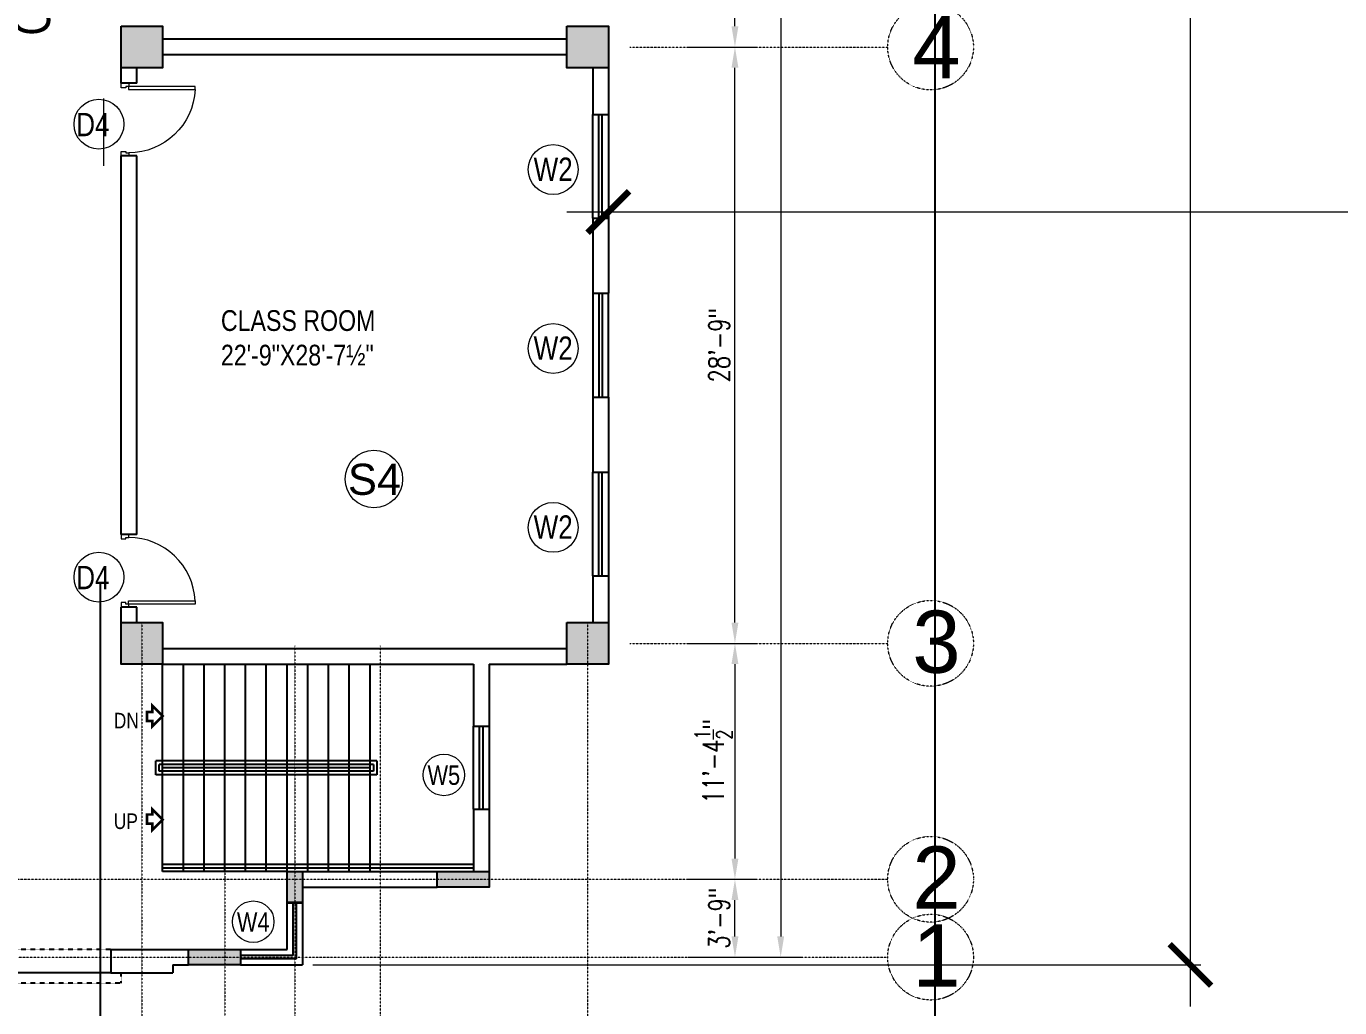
# Model space of a CAD drawing. Header units: inches. Extents: x -110725 to 51121, y 8404 to 44825.
# Drawn here: x 1118 to 1878, y 21813 to 22380 of the extents above; entities that cross this region are included whole.
import ezdxf

# ---------------------------------------------------------------- set-up
doc = ezdxf.new("R2010")
doc.units = ezdxf.units.IN
doc.header["$LTSCALE"] = 0.1
doc.header["$MEASUREMENT"] = 0
doc.linetypes.add('CENTER', pattern=[2, 1.25, -0.25, 0.25, -0.25])
doc.linetypes.add('DASHED', pattern=[0.75, 0.5, -0.25])
doc.layers.get('0').update_dxf_attribs({"color": 1, "lineweight": 0})
doc.layers.get('Defpoints').update_dxf_attribs({"lineweight": 0})
for name, color, linetype in [('COL', 6, 'Continuous'), ('Column Hatch', 7, 'Continuous'), ('GF', 1, 'Continuous'), ('GFW', 5, 'Continuous'), ('GREEN BELT', 80, 'Continuous')]:
    doc.layers.add(name, color=color, linetype=linetype)
for name, color, linetype, lineweight in [('dim', 252, 'Continuous', 0), ('DOOR', 32, 'Continuous', 0), ('GRID', 8, 'CENTER', 0), ('TEXT', 3, 'Continuous', 0), ('WALL', 7, 'Continuous', 0)]:
    doc.layers.add(name, color=color, linetype=linetype, lineweight=lineweight)
doc.styles.add('ATIF', font='arial.ttf')
doc.styles.add('EHSAN', font='arial.ttf', dxfattribs={"height": 54})
doc.styles.add('ROMANS', font='arial.ttf', dxfattribs={"width": 0.8, "height": 15})
doc.styles.add('WORKING', font='romans.shx', dxfattribs={"width": 0.75})
doc.dimstyles.new('1-8', dxfattribs={"dimtxt": 6, "dimasz": 6, "dimexe": 3, "dimexo": 1, "dimgap": 2, "dimtad": 1, "dimdec": 1, "dimzin": 3, "dimdsep": 46, "dimlunit": 4, "dimtxsty": 'WORKING', "dimcen": 2, "dimdle": 3, "dimadec": 0, "dimazin": 0, "dimtfac": 0.75, "dimtdec": 1, "dimtofl": 0, "dimtmove": 1, "dimatfit": 0, "dimfxl": 4, "dimtolj": 1, "dimtzin": 0, "dimlwd": -1, "dimlwe": -1, "dimarcsym": 1})
doc.dimstyles.new('DIM1', dxfattribs={"dimtxt": 54, "dimasz": 6, "dimexe": 6, "dimexo": 3, "dimgap": 1, "dimtad": 0, "dimzin": 0, "dimdsep": 46, "dimlunit": 4, "dimtxsty": 'EHSAN', "dimblk": 'ARCHTICK', "dimcen": 3, "dimdle": 6, "dimclrd": 4, "dimclre": 4, "dimclrt": 6, "dimadec": 0, "dimazin": 0, "dimtfac": 1, "dimtofl": 0, "dimtmove": 1, "dimatfit": 3, "dimldrblk": 'ARCHTICK', "dimfxl": 4, "dimtolj": 1, "dimtzin": 3, "dimlwd": -1, "dimlwe": -1, "dimarcsym": 0})

# ---------------------------------------------------------------- blocks, each defined once
blk = doc.blocks.new('_ArchTick')
at = {"color": 0, "linetype": 'ByBlock', "const_width": 0.15}
blk.add_lwpolyline([(-0.5, -0.5), (0.5, 0.5)], dxfattribs=at)
blk = doc.blocks.new('*D2004')
at = {"layer": 'Defpoints', "color": 0, "transparency": 16777216}
for p in [(1304.88, 23722.96), (1791.79, 23722.96), (1280.88, 21837.42)]:
    blk.add_point(p, dxfattribs=at)
at = {"layer": 'dim', "color": 4, "transparency": 16777216}
for p, q in [((1791.79, 23746.96), (1791.79, 22912.07)), ((1307.88, 23722.96), (1797.79, 23722.96)), ((1791.79, 21813.42), (1791.79, 22648.32)), ((1283.88, 21837.42), (1797.79, 21837.42))]:
    blk.add_line(p, q, dxfattribs=at)
at = {"layer": 'dim', "color": 4, "transparency": 16777216, "xscale": 24, "yscale": 24, "zscale": 24}
for p, rotation in [((1791.79, 23722.96), 90), ((1791.79, 21837.42), 270)]:
    blk.add_blockref('_ArchTick', p, dxfattribs=dict(at, rotation=rotation))
at = {"layer": 'dim', "color": 6, "transparency": 16777216, "insert": (1791.79, 22780.19), "char_height": 54, "attachment_point": 5, "rotation": 90, "style": 'EHSAN'}
blk.add_mtext('\\A1;157\'-1{\\H1x;\\S1/2;}"', dxfattribs=at)
blk = doc.blocks.new('*D2007')
at = {"layer": 'Defpoints', "color": 0, "transparency": 16777216}
for p in [(1454.88, 22309.46), (3701.82, 22309.25), (1454.88, 22273.07)]:
    blk.add_point(p, dxfattribs=at)
at = {"layer": 'dim', "color": 4, "transparency": 16777216}
for p, q in [((1454.88, 22306.46), (1454.88, 22267.07)), ((3701.82, 22306.25), (3701.82, 22267.07)), ((1430.88, 22273.07), (2466.16, 22273.07)), ((3725.82, 22273.07), (2690.54, 22273.07))]:
    blk.add_line(p, q, dxfattribs=at)
at = {"layer": 'dim', "color": 4, "transparency": 16777216, "xscale": 24, "yscale": 24, "zscale": 24, "rotation": 180}
blk.add_blockref('_ArchTick', (1454.88, 22273.07), dxfattribs=at)
at = {"layer": 'dim', "color": 4, "transparency": 16777216, "xscale": 24, "yscale": 24, "zscale": 24}
blk.add_blockref('_ArchTick', (3701.82, 22273.07), dxfattribs=at)
at = {"layer": 'dim', "color": 6, "transparency": 16777216, "insert": (2578.35, 22273.07), "char_height": 54, "attachment_point": 5, "style": 'EHSAN'}
blk.add_mtext('\\A1;187\'-3"', dxfattribs=at)
blk = doc.blocks.new('*D3072')
at = {"layer": 'Defpoints', "color": 0, "transparency": 16777216}
for p in [(1489.06, 22368.46), (1528.14, 22368.46), (1489.06, 22023.46)]:
    blk.add_point(p, dxfattribs=at)
at = {"layer": 'dim', "color": 0, "transparency": 16777216}
for p, q in [((1501.06, 22368.46), (1540.14, 22368.46)), ((1528.14, 22035.46), (1528.14, 22356.46)), ((1501.06, 22023.46), (1540.14, 22023.46))]:
    blk.add_line(p, q, dxfattribs=at)
for points in [[(1526.14, 22356.46), (1530.14, 22356.46), (1528.14, 22368.46)], [(1526.14, 22035.46), (1530.14, 22035.46), (1528.14, 22023.46)]]:
    blk.add_solid(points, dxfattribs=at)
at = {"layer": 'dim', "color": 0, "transparency": 16777216, "insert": (1519, 22195.96), "char_height": 12, "attachment_point": 5, "rotation": 90, "style": 'WORKING'}
blk.add_mtext('\\A1;28\'-9"', dxfattribs=at)
blk = doc.blocks.new('*D3073')
at = {"layer": 'Defpoints', "color": 0, "transparency": 16777216}
for p in [(1494.7, 22713.46), (1528.14, 22713.46), (1489.06, 22368.46)]:
    blk.add_point(p, dxfattribs=at)
at = {"layer": 'dim', "color": 0, "transparency": 16777216}
for p, q in [((1506.7, 22713.46), (1540.14, 22713.46)), ((1528.14, 22380.46), (1528.14, 22701.46)), ((1501.06, 22368.46), (1540.14, 22368.46))]:
    blk.add_line(p, q, dxfattribs=at)
for points in [[(1526.14, 22701.46), (1530.14, 22701.46), (1528.14, 22713.46)], [(1526.14, 22380.46), (1530.14, 22380.46), (1528.14, 22368.46)]]:
    blk.add_solid(points, dxfattribs=at)
at = {"layer": 'dim', "color": 0, "transparency": 16777216, "insert": (1519, 22540.96), "char_height": 12, "attachment_point": 5, "rotation": 90, "style": 'WORKING'}
blk.add_mtext('\\A1;28\'-9"', dxfattribs=at)
blk = doc.blocks.new('*D3078')
at = {"layer": 'Defpoints', "color": 0, "transparency": 16777216}
for p in [(1304.88, 23722.96), (1491.6, 21841.92), (1554.61, 21841.92)]:
    blk.add_point(p, dxfattribs=at)
at = {"layer": 'dim', "color": 0, "transparency": 16777216}
for p, q in [((1316.88, 23722.96), (1566.61, 23722.96)), ((1554.61, 23710.96), (1554.61, 21853.92)), ((1503.6, 21841.92), (1566.61, 21841.92))]:
    blk.add_line(p, q, dxfattribs=at)
for points in [[(1552.61, 23710.96), (1556.61, 23710.96), (1554.61, 23722.96)], [(1552.61, 21853.92), (1556.61, 21853.92), (1554.61, 21841.92)]]:
    blk.add_solid(points, dxfattribs=at)
at = {"layer": 'dim', "color": 0, "transparency": 16777216, "insert": (1545.47, 22782.44), "char_height": 12, "attachment_point": 5, "rotation": 90, "style": 'WORKING'}
blk.add_mtext('\\A1;156\'-9"', dxfattribs=at)
blk = doc.blocks.new('D2')
for p, q in [((-3, 34.85), (-1.5, 34.85)), ((-3, 1.85), (-3, 34.85)), ((-1.5, 34.85), (-1.5, 1.85)), ((-34.5, 1.88), (-36, 1.88)), ((-36, 1.88), (-36, -1.88)), ((-34.5, 0.38), (-34.5, 1.88)), ((-33.75, 0.38), (-34.5, 0.38)), ((-33.75, -1.88), (-33.75, 0.38)), ((-1.5, 1.85), (-3, 1.85)), ((-2.25, 0.38), (-2.25, -1.88)), ((-1.5, 0.38), (-2.25, 0.38)), ((0, 1.88), (-1.5, 1.88)), ((-1.5, 1.88), (-1.5, 0.38)), ((0, -1.88), (0, 1.88)), ((-36, -1.88), (-33.75, -1.88)), ((-2.25, -1.88), (0, -1.88))]:
    blk.add_line(p, q)
blk.add_arc((-1.5, 1.88), 33, 92.60525, 180)
blk = doc.blocks.new('*D3081')
at = {"layer": 'Defpoints', "color": 0, "transparency": 16777216}
for p in [(1489.06, 22023.46), (1489.06, 21886.96), (1528.14, 21886.96)]:
    blk.add_point(p, dxfattribs=at)
at = {"layer": 'dim', "color": 0, "transparency": 16777216}
for p, q in [((1501.06, 22023.46), (1540.14, 22023.46)), ((1528.14, 22011.46), (1528.14, 21898.96)), ((1501.06, 21886.96), (1540.14, 21886.96))]:
    blk.add_line(p, q, dxfattribs=at)
for points in [[(1526.14, 22011.46), (1530.14, 22011.46), (1528.14, 22023.46)], [(1526.14, 21898.96), (1530.14, 21898.96), (1528.14, 21886.96)]]:
    blk.add_solid(points, dxfattribs=at)
at = {"layer": 'dim', "color": 0, "transparency": 16777216, "insert": (1515.64, 21955.21), "char_height": 12, "attachment_point": 5, "rotation": 90, "style": 'WORKING'}
blk.add_mtext('\\A1;11\'-4{\\H0.75x;\\S1/2;}"', dxfattribs=at)
blk = doc.blocks.new('*D3082')
at = {"layer": 'Defpoints', "color": 0, "transparency": 16777216}
for p in [(1489.06, 21886.96), (1528.14, 21886.96), (1489.06, 21841.92)]:
    blk.add_point(p, dxfattribs=at)
at = {"layer": 'dim', "color": 0, "transparency": 16777216}
for p, q in [((1501.06, 21886.96), (1540.14, 21886.96)), ((1528.14, 21853.92), (1528.14, 21874.96)), ((1501.06, 21841.92), (1540.14, 21841.92))]:
    blk.add_line(p, q, dxfattribs=at)
for points in [[(1526.14, 21874.96), (1530.14, 21874.96), (1528.14, 21886.96)], [(1526.14, 21853.92), (1530.14, 21853.92), (1528.14, 21841.92)]]:
    blk.add_solid(points, dxfattribs=at)
at = {"layer": 'dim', "color": 0, "transparency": 16777216, "insert": (1519, 21864.44), "char_height": 12, "attachment_point": 5, "rotation": 90, "style": 'WORKING'}
blk.add_mtext('\\A1;3\'-9"', dxfattribs=at)
blk = doc.blocks.new('Ar')
at = {"const_width": 1.5}
blk.add_lwpolyline([(-4.5, 0), (-4.5, 3), (-1.5, 3), (-1.5, 6), (4.5, 0), (-1.5, -6), (-1.5, -2.25), (-4.5, -2.25)], close=True, dxfattribs=at)

msp = doc.modelspace()

# ---------------------------------------------------------------- hatches: boundary and pattern name
at = {"layer": 'Column Hatch'}
h = msp.add_hatch(color=256, dxfattribs=at)
h.dxf.hatch_style = 1
h.paths.add_polyline_path([(1196.87541, 22380.4645), (1172.87541, 22380.4645), (1172.87541, 22356.4645), (1196.87541, 22356.4645)])
h = msp.add_hatch(color=256, dxfattribs=at)
h.dxf.hatch_style = 1
h.paths.add_polyline_path([(1454.87541, 22380.4645), (1430.87541, 22380.4645), (1430.87541, 22356.4645), (1454.87541, 22356.4645)])
h = msp.add_hatch(color=256, dxfattribs=at)
h.dxf.hatch_style = 1
h.paths.add_polyline_path([(1196.87541, 22035.4645), (1172.87541, 22035.4645), (1172.87541, 22011.4645), (1196.87541, 22011.4645)])
h = msp.add_hatch(color=256, dxfattribs=at)
h.dxf.hatch_style = 1
h.paths.add_polyline_path([(1454.87541, 22035.4645), (1430.87541, 22035.4645), (1430.87541, 22011.4645), (1454.87541, 22011.4645)])
h = msp.add_hatch(color=256, dxfattribs=at)
h.dxf.hatch_style = 1
h.paths.add_polyline_path([(1277.87541, 21891.66693), (1277.87541, 21873.66088), (1268.87541, 21873.66088), (1268.87541, 21891.66693)])
h = msp.add_hatch(color=256, dxfattribs=at)
h.dxf.hatch_style = 1
h.paths.add_polyline_path([(1355.86937, 21891.66693), (1385.87541, 21891.66693), (1385.87541, 21882.66693), (1355.86937, 21882.66693)])
h = msp.add_hatch(color=256, dxfattribs=at)
h.dxf.hatch_style = 1
h.paths.add_polyline_path([(1211.86937, 21846.41693), (1241.87541, 21846.41693), (1241.87541, 21837.41693), (1211.86937, 21837.41693)])

# ---------------------------------------------------------------- linework, layer by layer
at = {"layer": 'COL'}
for points in [[(1172.87541, 22380.4645), (1196.87541, 22380.4645), (1196.87541, 22356.4645), (1172.87541, 22356.4645)], [(1430.87541, 22380.4645), (1454.87541, 22380.4645), (1454.87541, 22356.4645), (1430.87541, 22356.4645)], [(1172.87541, 22035.4645), (1196.87541, 22035.4645), (1196.87541, 22011.4645), (1172.87541, 22011.4645)], [(1430.87541, 22035.4645), (1454.87541, 22035.4645), (1454.87541, 22011.4645), (1430.87541, 22011.4645)]]:
    msp.add_lwpolyline(points, close=True, dxfattribs=at)
at = {"layer": 'COL', "linetype": 'Continuous'}
for points in [[(1277.87541, 21891.4645), (1277.87541, 21873.45846), (1268.87541, 21873.45846), (1268.87541, 21891.4645)], [(1355.86937, 21891.4645), (1385.87541, 21891.4645), (1385.87541, 21882.4645), (1355.86937, 21882.4645)], [(1211.86937, 21846.41693), (1241.87541, 21846.41693), (1241.87541, 21837.41693), (1211.86937, 21837.41693)]]:
    msp.add_lwpolyline(points, close=True, dxfattribs=at)
at = {"layer": 'GF'}
for p, q in [((1430.87541, 22372.9645), (1196.87541, 22372.9645)), ((1430.87541, 22363.9645), (1196.87541, 22363.9645)), ((1172.87541, 22347.4645), (1172.87541, 22356.4645)), ((1181.87541, 22347.4645), (1181.87541, 22356.4645)), ((1445.87541, 22356.4645), (1445.87541, 22329.4645)), ((1454.87541, 22356.4645), (1454.87541, 22329.4645)), ((1181.87541, 22347.4645), (1172.87541, 22347.4645)), ((1445.87541, 22329.4645), (1454.87541, 22329.4645)), ((1172.87541, 22086.4645), (1172.87541, 22305.4645)), ((1181.87541, 22305.4645), (1172.87541, 22305.4645)), ((1181.87541, 22086.4645), (1181.87541, 22305.4645)), ((1445.87541, 22269.4645), (1445.87541, 22225.9645)), ((1445.87541, 22269.4645), (1454.87541, 22269.4645)), ((1454.87541, 22269.4645), (1454.87541, 22225.9645)), ((1445.87541, 22225.9645), (1454.87541, 22225.9645)), ((1445.87541, 22165.9645), (1445.87541, 22122.4645)), ((1445.87541, 22165.9645), (1454.87541, 22165.9645)), ((1454.87541, 22165.9645), (1454.87541, 22122.4645)), ((1445.87541, 22122.4645), (1454.87541, 22122.4645)), ((1181.87541, 22086.4645), (1172.87541, 22086.4645)), ((1445.87541, 22062.4645), (1445.87541, 22035.4645)), ((1445.87541, 22062.4645), (1454.87541, 22062.4645)), ((1454.87541, 22062.4645), (1454.87541, 22035.4645)), ((1160.87541, 21635.57005), (1160.87541, 22058.5957)), ((1172.87541, 22035.4645), (1172.87541, 22044.4645)), ((1181.87541, 22044.4645), (1172.87541, 22044.4645)), ((1181.87541, 22035.4645), (1181.87541, 22044.4645)), ((1196.87541, 22020.4645), (1430.87541, 22020.4645)), ((1196.87541, 22011.4645), (1376.87541, 22011.4645)), ((1376.87541, 22011.4645), (1376.87541, 21975.4645)), ((1385.87541, 22011.4645), (1430.87541, 22011.4645)), ((1385.87541, 22011.4645), (1385.87541, 21975.4645)), ((1376.87541, 21975.4645), (1385.87541, 21975.4645)), ((1376.87541, 21927.4645), (1385.87541, 21927.4645)), ((1376.87541, 21927.4645), (1376.87541, 21891.4645)), ((1385.87541, 21927.4645), (1385.87541, 21891.4645)), ((1277.87541, 21891.4645), (1355.86937, 21891.4645)), ((1277.87541, 21882.4645), (1355.87541, 21882.4645)), ((1268.87541, 21873.41693), (1268.87541, 21873.45846)), ((1268.87541, 21873.41693), (1277.87541, 21873.41693)), ((1277.87541, 21873.45846), (1277.87541, 21873.41693)), ((1166.91541, 21846.41693), (1166.91541, 21832.91693)), ((1166.91541, 21846.41693), (1211.86937, 21846.41693)), ((1202.87541, 21837.41693), (1202.87541, 21832.91693)), ((1202.87541, 21837.41693), (1211.86937, 21837.41693)), ((1166.91541, 21832.91693), (1202.87541, 21832.91693))]:
    msp.add_line(p, q, dxfattribs=at)
at = {"layer": 'GFW'}
for p, q in [((1445.87541, 22269.4645), (1445.87541, 22329.4645)), ((1449.37541, 22269.4645), (1449.37541, 22329.4645)), ((1451.37541, 22269.4645), (1451.37541, 22329.4645)), ((1454.87541, 22329.4645), (1454.87541, 22269.4645)), ((1445.87541, 22225.9645), (1445.87541, 22165.9645)), ((1449.37541, 22225.9645), (1449.37541, 22165.9645)), ((1451.37541, 22225.9645), (1451.37541, 22165.9645)), ((1454.87541, 22165.9645), (1454.87541, 22225.9645)), ((1445.87541, 22062.4645), (1445.87541, 22122.4645)), ((1449.37541, 22062.4645), (1449.37541, 22122.4645)), ((1451.37541, 22062.4645), (1451.37541, 22122.4645)), ((1454.87541, 22122.4645), (1454.87541, 22062.4645)), ((1196.87541, 21891.4645), (1196.87541, 22011.4645)), ((1208.87541, 21891.4645), (1208.87541, 22011.4645)), ((1220.87541, 21891.4645), (1220.87541, 22011.4645)), ((1232.87541, 21891.4645), (1232.87541, 22011.4645)), ((1244.87541, 21891.4645), (1244.87541, 22011.4645)), ((1256.87541, 21891.4645), (1256.87541, 22011.4645)), ((1268.87541, 21891.4645), (1268.87541, 22011.4645)), ((1280.87541, 21891.4645), (1280.87541, 22011.4645)), ((1292.87541, 21891.4645), (1292.87541, 22011.4645)), ((1304.87541, 21891.4645), (1304.87541, 22011.4645)), ((1316.87541, 22011.4645), (1316.87541, 21891.4645)), ((1376.87541, 21927.4645), (1376.87541, 21975.4645)), ((1380.37541, 21927.4645), (1380.37541, 21975.4645)), ((1382.37541, 21927.4645), (1382.37541, 21975.4645)), ((1385.87541, 21975.4645), (1385.87541, 21927.4645)), ((1192.87541, 21947.4645), (1192.87541, 21955.4645)), ((1320.87541, 21955.4645), (1192.87541, 21955.4645)), ((1320.87541, 21955.4645), (1320.87541, 21947.4645)), ((1320.87541, 21947.4645), (1192.87541, 21947.4645)), ((1194.87541, 21949.4645), (1194.87541, 21953.4645)), ((1318.87541, 21953.4645), (1194.87541, 21953.4645)), ((1318.87541, 21949.4645), (1194.87541, 21949.4645)), ((1316.87541, 21951.4645), (1196.87541, 21951.4645)), ((1318.87541, 21953.4645), (1318.87541, 21949.4645)), ((1376.87541, 21895.4645), (1196.87541, 21895.4645)), ((1376.87541, 21893.4645), (1196.87541, 21893.4645)), ((1268.87541, 21891.4645), (1196.87541, 21891.4645)), ((1268.87541, 21846.41693), (1268.87541, 21873.41693)), ((1272.37541, 21842.91693), (1272.37541, 21873.41693)), ((1274.37541, 21840.91693), (1274.37541, 21873.41693)), ((1277.87541, 21873.41693), (1277.87541, 21837.41693)), ((1241.87541, 21846.41693), (1268.87541, 21846.41693)), ((1272.37541, 21842.91693), (1241.87541, 21842.91693)), ((1274.37541, 21840.91693), (1241.87541, 21840.91693)), ((1241.87541, 21837.41693), (1277.87541, 21837.41693)), ((1166.91541, 21832.91693), (1082.91541, 21832.91693))]:
    msp.add_line(p, q, dxfattribs=at)
at = {"layer": 'GFW', "linetype": 'DASHED'}
for p, q in [((1166.91541, 21846.41693), (1082.91541, 21846.41693)), ((1172.91541, 21826.91693), (1076.91541, 21826.91693)), ((1172.91541, 21826.91693), (1076.91541, 21826.91693)), ((1172.91541, 21826.91693), (1172.91541, 21832.91693))]:
    msp.add_line(p, q, dxfattribs=at)
at = {"layer": 'GREEN BELT', "linetype": 'Continuous'}
msp.add_line((1643.87541, 23201.71777), (1643.87541, 20875.2792), dxfattribs=at)
at = {"layer": 'GRID'}
for p, q in [((1467.33322, 22368.4645), (1616.5457, 22368.4645)), ((1184.87541, 22035.4645), (1184.87541, 21722.0489)), ((1442.87541, 22035.4645), (1442.87541, 21722.0489)), ((1467.33322, 22023.4645), (1616.5457, 22023.4645)), ((1273.37541, 22021.95846), (1273.37541, 21726.54877)), ((1322.87239, 22021.95846), (1322.87239, 21744.17881)), ((1232.87239, 21980.16693), (1232.87239, 21685.29065)), ((911.87541, 21886.9645), (1616.5457, 21886.9645)), ((920.87843, 21841.91693), (1616.5457, 21841.91693))]:
    msp.add_line(p, q, dxfattribs=at)
for centre in [(1641.35665, 22368.4645), (1641.35665, 22023.4645), (1641.35665, 21886.9645), (1641.35665, 21841.91693)]:
    msp.add_circle(centre, 24.81095, dxfattribs=at)
at = {"layer": 'TEXT', "linetype": 'Continuous'}
msp.add_line((1162.75211, 22338.70429), (1162.75211, 22299.77552), dxfattribs=at)
for centre, radius in [((1160.03911, 22323.80622), 14.42656), ((1422.92985, 22297.55334), 14.42656), ((1422.92985, 22194.05334), 14.42656), ((1422.92985, 22090.55334), 14.42656), ((1160.03911, 22061.72818), 14.42656), ((1359.65577, 21947.35853), 12.02213), ((1249.30814, 21862.41232), 12.02213)]:
    msp.add_circle(centre, radius, dxfattribs=at)
at = {"layer": 'TEXT'}
msp.add_circle((1319.16591, 22118.52023), 16.6286, dxfattribs=at)
at = {"layer": 'WALL'}
for p, q in [((1202.87541, 21837.41693), (1202.87541, 21832.91693)), ((1202.87541, 21837.41693), (1211.86937, 21837.41693)), ((1166.91541, 21832.91693), (1202.87541, 21832.91693))]:
    msp.add_line(p, q, dxfattribs=at)

# ---------------------------------------------------------------- block references
at = {"layer": 'Column Hatch', "xscale": -1, "rotation": 180}
msp.add_blockref('Ar', (1192.37541, 21981.4645), dxfattribs=at)
at = {"layer": 'Column Hatch'}
msp.add_blockref('Ar', (1192.37541, 21921.4645), dxfattribs=at)
at = {"layer": 'DOOR', "yscale": 1.166666666666262, "zscale": 1.166666666666262}
for p, xscale, rotation in [((1175.06291, 22347.4645), -1.166666666666262, 269.9999999995236), ((1175.06291, 22044.4645), 1.166666666666262, 270.0000000004765)]:
    msp.add_blockref('D2', p, dxfattribs=dict(at, xscale=xscale, rotation=rotation))

# ---------------------------------------------------------------- texts
at = {"layer": 'TEXT', "linetype": 'Continuous', "style": 'ROMANS', "width": 0.8}
for s, height, p in [('D4', 13.5, (1146.8768, 22316.86709)), ('W2', 13.5, (1411.61331, 22290.99247)), ('W2', 13.5, (1411.61331, 22187.49247)), ('W2', 13.5, (1411.61331, 22083.99247)), ('D4', 13.5, (1146.8768, 22054.78905)), ('W5', 11.25, (1350.22533, 21941.57592)), ('W4', 11.25, (1239.8777, 21856.62971))]:
    msp.add_text(s, height=height, dxfattribs=at).set_placement(p)
at = {"layer": 'TEXT', "insert": (1110.74542, 22375.05105), "char_height": 21, "attachment_point": 1, "rotation": 90, "style": 'ROMANS'}
msp.add_mtext_dynamic_manual_height_columns('{\\fArial CYR|b0|i0|c204|p34;CORRIDOR\\fArial CYR|b0|i0|c0|p34;  8\'-0" WIDE}', width=1135.5, gutter_width=30, heights=[0], dxfattribs=at)
at = {"layer": 'TEXT', "attachment_point": 1}
for s, width, gutter_width, insert, char_height, style in [('4', 30.9854961, 15, (1630.79864, 22386.39337), 36, 'ATIF'), ('{\\fArial CYR|b0|i0|c204|p34;CLASS ROOM\\P2\\fArial CYR|b0|i0|c0|p34;2\\fArial CYR|b0|i0|c204|p34;\'-\\fArial CYR|b0|i0|c0|p34;9\\fArial CYR|b0|i0|c204|p34;"X\\fArial CYR|b0|i0|c0|p34;28\\fArial CYR|b0|i0|c204|p34;\'-\\fArial CYR|b0|i0|c0|p34;7½\\fArial CYR|b0|i0|c204|p34;"}', 1135.5, 30, (1230.61621, 22216.21462), 12, 'ROMANS'), ('S4', 29.5717298, 15, (1304.14262, 22127.37177), 18, 'ATIF'), ('3', 30.9854961, 15, (1630.79864, 22042.41388), 36, 'ATIF'), ('DN', 1135.5, 30, (1168.62082, 21983.27662), 9, 'ROMANS'), ('UP', 1135.5, 30, (1168.62082, 21925.0442), 9, 'ROMANS'), ('2', 30.9854961, 15, (1630.79864, 21905.97478), 36, 'ATIF'), ('1', 30.9854961, 15, (1630.79864, 21860.92721), 36, 'ATIF')]:
    msp.add_mtext_dynamic_manual_height_columns(s, width=width, gutter_width=gutter_width, heights=[0], dxfattribs=dict(at, insert=insert, char_height=char_height, style=style))

# ---------------------------------------------------------------- dimensions: what is measured, and where the dimension line sits
at = {"layer": 'dim'}
for base, p1, p2, angle, dimstyle, override, picture, middle in [((1791.78652, 23722.9645, 27.16259), (1280.87541, 21837.41693, 27.16259), (1304.87541, 23722.9645, 27.16259), 90, 'DIM1', {"dimtxt": 36, "dimasz": 24, "dimdle": 24}, '*D2004', (1791.78652, 22780.19071, 27.16259)), ((1554.61338, 21841.91693), (1304.87541, 23722.9645), (1491.6044, 21841.91693), 90, '1-8', {"dimtxt": 12, "dimasz": 12, "dimexe": 12, "dimexo": 12, "dimtmove": 1, "dimfxl": 4}, '*D3078', (1545.47053, 22782.44071)), ((1528.13948, 22713.4645), (1489.05896, 22368.4645), (1494.70084, 22713.4645), 90, '1-8', {"dimtxt": 12, "dimasz": 12, "dimexe": 12, "dimexo": 12, "dimtmove": 1, "dimfxl": 4}, '*D3073', (1518.99662, 22540.9645)), ((1528.13948, 22368.4645), (1489.05896, 22023.4645), (1489.05896, 22368.4645), 90, '1-8', {"dimtxt": 12, "dimasz": 12, "dimexe": 12, "dimexo": 12, "dimtmove": 1, "dimfxl": 4}, '*D3072', (1518.99662, 22195.9645)), ((1528.13948, 21886.9645), (1489.05896, 22023.4645), (1489.05896, 21886.9645), 270, '1-8', {"dimtxt": 12, "dimasz": 12, "dimexe": 12, "dimexo": 12, "dimtmove": 1, "dimfxl": 4}, '*D3081', (1515.63948, 21955.2145))]:
    dim = msp.add_linear_dim(base=base, p1=p1, p2=p2, angle=angle, dimstyle=dimstyle, override=override, dxfattribs=at)
    dim.commit()
    dim.dimension.update_dxf_attribs({"geometry": picture, "text_midpoint": middle})
dim = msp.add_linear_dim(base=(1454.87541, 22273.07379), p1=(3701.82239, 22309.25116), p2=(1454.87541, 22309.45613), dimstyle='DIM1', override={"dimtxt": 36, "dimasz": 24, "dimdle": 24}, dxfattribs=at)
dim.commit()
dim.dimension.update_dxf_attribs({"geometry": '*D2007', "text_midpoint": (2578.3489, 22273.07379)})
dim = msp.add_linear_dim(base=(1528.13948, 21886.9645), p1=(1489.05896, 21841.91693), p2=(1489.05896, 21886.9645), angle=90, dimstyle='1-8', override={"dimtxt": 12, "dimasz": 12, "dimexe": 12, "dimexo": 12, "dimtmove": 1, "dimfxl": 4}, dxfattribs=at)
dim.commit()
dim.dimension.update_dxf_attribs({"geometry": '*D3082', "text_midpoint": (1528.13948, 21864.44071), "dimtype": 160})

doc.saveas('drawing.dxf')
